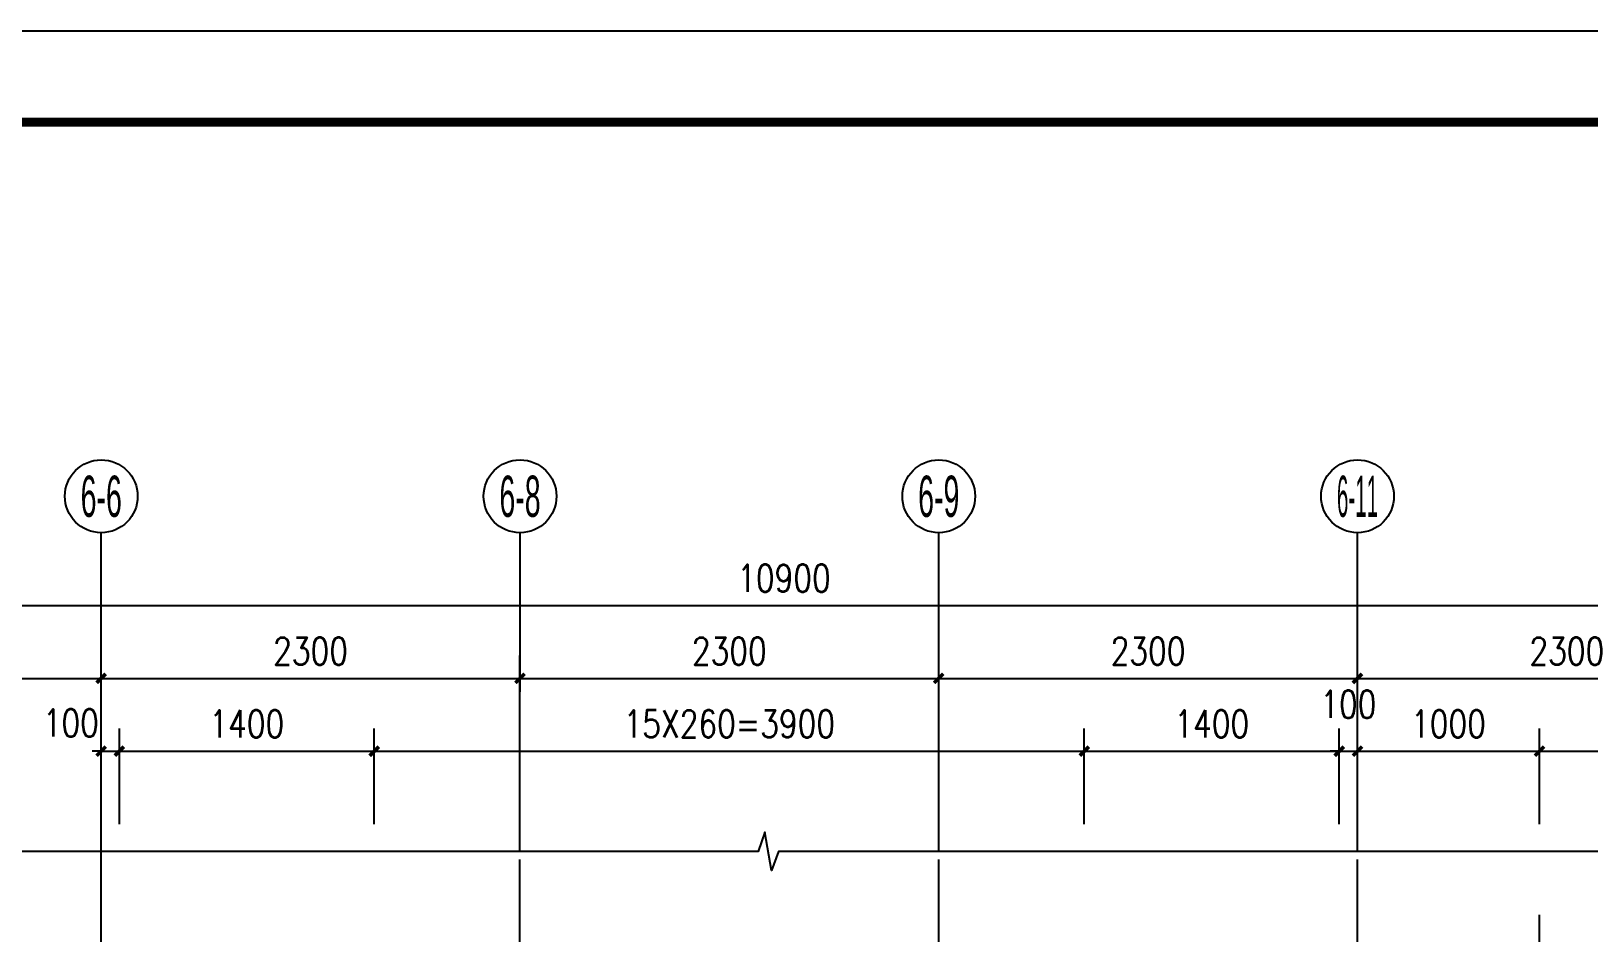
# Model space of a CAD drawing. Extents: x 718358 to 1668613, y -348838 to -159582.
# Drawn here: x 744626 to 753181, y -176233 to -171281 of the extents above; entities that cross this region are included whole.
import ezdxf
from ezdxf.enums import TextEntityAlignment as Align

# ---------------------------------------------------------------- set-up
doc = ezdxf.new("R2010")
doc.units = 0
doc.header["$LTSCALE"] = 1000
doc.linetypes.add('DASH', pattern=[0.35, 0.25, -0.1])
doc.linetypes.add('DOTE', pattern=[2.42, 2, -0.2, 0.02, -0.2])
for name, color, linetype in [('停车位', 5, 'Continuous'), ('建-图框', 4, 'Continuous'), ('建-尺寸', 73, 'Continuous'), ('建-符号', 3, 'Continuous'), ('建-轴标', 3, 'Continuous'), ('建-轴网', 14, 'DOTE')]:
    doc.layers.add(name, color=color, linetype=linetype)
doc.styles.add('_TCH_AXIS', font='gt宽度调整.shx', dxfattribs={"bigfont": 'gt国标汉字.shx'})
doc.styles.add('DIM_FONT', font='SIMPLEX.shx', dxfattribs={"width": 0.8, "bigfont": 'GBCBIG.shx'})
doc.dimstyles.new('DIMN50', dxfattribs={"dimscale": 0.5, "dimtxt": 300, "dimasz": 100, "dimexe": 250, "dimexo": 300, "dimgap": 150, "dimtad": 1, "dimdec": 0, "dimzin": 0, "dimdsep": 46, "dimtxsty": 'DIM_FONT', "dimblk": 'ARCHTICK', "dimcen": 0.09, "dimdle": 1, "dimclrt": 7, "dimazin": 2, "dimtfac": 1, "dimtdec": 0, "dimtix": 1, "dimtmove": 2, "dimatfit": 3, "dimldrblk": 'ARCHTICK', "dimfxl": 1, "dimtolj": 1, "dimtzin": 0, "dimarcsym": 0})

# ---------------------------------------------------------------- blocks, each defined once
blk = doc.blocks.new('_ArchTick')
at = {"color": 0, "linetype": 'ByBlock', "const_width": 0.4}
blk.add_lwpolyline([(-0.5, -0.5), (0.5, 0.5)], dxfattribs=at)
blk = doc.blocks.new('*D1061')
at = {"layer": 'Defpoints', "color": 0, "transparency": 16777216}
for p in [(754210.6, -174435), (743310.4, -175785.2), (754210.6, -175785.2)]:
    blk.add_point(p, dxfattribs=at)
at = {"layer": '建-尺寸', "color": 0, "lineweight": -2, "transparency": 16777216}
for p, q in [((743310.4, -175635.2), (743310.4, -174310)), ((754210.6, -175635.2), (754210.6, -174310)), ((743309.9, -174435), (754211.1, -174435))]:
    blk.add_line(p, q, dxfattribs=at)
at = {"layer": '建-尺寸', "color": 0, "lineweight": -2, "transparency": 16777216, "xscale": 50, "yscale": 50, "zscale": 50, "rotation": 180}
blk.add_blockref('_ArchTick', (743310.4, -174435), dxfattribs=at)
at = {"layer": '建-尺寸', "color": 0, "lineweight": -2, "transparency": 16777216, "xscale": 50, "yscale": 50, "zscale": 50}
blk.add_blockref('_ArchTick', (754210.6, -174435), dxfattribs=at)
at = {"layer": '建-尺寸', "color": 7, "transparency": 16777216, "insert": (748760.5, -174285), "char_height": 150, "attachment_point": 5, "style": 'DIM_FONT'}
blk.add_mtext('\\A1;10900', dxfattribs=at)
blk = doc.blocks.new('*D1062')
at = {"layer": 'Defpoints', "color": 0, "transparency": 16777216}
for p in [(754210.3, -175235), (752910.3, -175785), (754210.3, -175785)]:
    blk.add_point(p, dxfattribs=at)
at = {"layer": '建-尺寸', "color": 0, "lineweight": -2, "transparency": 16777216}
for p, q in [((752910.3, -175635), (752910.3, -175110)), ((754210.3, -175635), (754210.3, -175110)), ((752909.8, -175235), (754210.8, -175235))]:
    blk.add_line(p, q, dxfattribs=at)
at = {"layer": '建-尺寸', "color": 0, "lineweight": -2, "transparency": 16777216, "xscale": 50, "yscale": 50, "zscale": 50, "rotation": 180}
blk.add_blockref('_ArchTick', (752910.3, -175235), dxfattribs=at)
at = {"layer": '建-尺寸', "color": 0, "lineweight": -2, "transparency": 16777216, "xscale": 50, "yscale": 50, "zscale": 50}
blk.add_blockref('_ArchTick', (754210.3, -175235), dxfattribs=at)
at = {"layer": '建-尺寸', "color": 7, "transparency": 16777216, "insert": (753560.3, -175085), "char_height": 150, "attachment_point": 5, "style": 'DIM_FONT'}
blk.add_mtext('\\A1;1300', dxfattribs=at)
blk = doc.blocks.new('*D1063')
at = {"layer": 'Defpoints', "color": 0, "transparency": 16777216}
for p in [(752910.3, -175235), (751910.4, -175785), (752910.3, -175785)]:
    blk.add_point(p, dxfattribs=at)
at = {"layer": '建-尺寸', "color": 0, "lineweight": -2, "transparency": 16777216}
for p, q in [((751910.4, -175635), (751910.4, -175110)), ((752910.3, -175635), (752910.3, -175110)), ((751909.9, -175235), (752910.8, -175235))]:
    blk.add_line(p, q, dxfattribs=at)
at = {"layer": '建-尺寸', "color": 0, "lineweight": -2, "transparency": 16777216, "xscale": 50, "yscale": 50, "zscale": 50, "rotation": 180}
blk.add_blockref('_ArchTick', (751910.4, -175235), dxfattribs=at)
at = {"layer": '建-尺寸', "color": 0, "lineweight": -2, "transparency": 16777216, "xscale": 50, "yscale": 50, "zscale": 50}
blk.add_blockref('_ArchTick', (752910.3, -175235), dxfattribs=at)
at = {"layer": '建-尺寸', "color": 7, "transparency": 16777216, "insert": (752410.3, -175085), "char_height": 150, "attachment_point": 5, "style": 'DIM_FONT'}
blk.add_mtext('\\A1;1000', dxfattribs=at)
blk = doc.blocks.new('*D1064')
at = {"layer": 'Defpoints', "color": 0, "transparency": 16777216}
for p in [(751910.4, -175235), (751810.3, -175785), (751910.4, -175785)]:
    blk.add_point(p, dxfattribs=at)
at = {"layer": '建-尺寸', "color": 0, "lineweight": -2, "transparency": 16777216}
for p, q in [((751810.3, -175635), (751810.3, -175110)), ((751910.4, -175635), (751910.4, -175110)), ((751810.3, -175235), (751760.3, -175235)), ((751810.3, -175235), (751910.4, -175235)), ((751910.4, -175235), (751960.4, -175235))]:
    blk.add_line(p, q, dxfattribs=at)
at = {"layer": '建-尺寸', "color": 0, "lineweight": -2, "transparency": 16777216, "xscale": 50, "yscale": 50, "zscale": 50}
blk.add_blockref('_ArchTick', (751810.3, -175235), dxfattribs=at)
at = {"layer": '建-尺寸', "color": 0, "lineweight": -2, "transparency": 16777216, "xscale": 50, "yscale": 50, "zscale": 50, "rotation": 180}
blk.add_blockref('_ArchTick', (751910.4, -175235), dxfattribs=at)
at = {"layer": '建-尺寸', "color": 7, "transparency": 16777216, "insert": (751860.3, -174977.5), "char_height": 150, "attachment_point": 5, "style": 'DIM_FONT'}
blk.add_mtext('\\A1;100', dxfattribs=at)
blk = doc.blocks.new('*D1065')
at = {"layer": 'Defpoints', "color": 0, "transparency": 16777216}
for p in [(751810.3, -175235), (750410.3, -175785), (751810.3, -175785)]:
    blk.add_point(p, dxfattribs=at)
at = {"layer": '建-尺寸', "color": 0, "lineweight": -2, "transparency": 16777216}
for p, q in [((750410.3, -175635), (750410.3, -175110)), ((751810.3, -175635), (751810.3, -175110)), ((750409.8, -175235), (751810.8, -175235))]:
    blk.add_line(p, q, dxfattribs=at)
at = {"layer": '建-尺寸', "color": 0, "lineweight": -2, "transparency": 16777216, "xscale": 50, "yscale": 50, "zscale": 50, "rotation": 180}
blk.add_blockref('_ArchTick', (750410.3, -175235), dxfattribs=at)
at = {"layer": '建-尺寸', "color": 0, "lineweight": -2, "transparency": 16777216, "xscale": 50, "yscale": 50, "zscale": 50}
blk.add_blockref('_ArchTick', (751810.3, -175235), dxfattribs=at)
at = {"layer": '建-尺寸', "color": 7, "transparency": 16777216, "insert": (751110.3, -175085), "char_height": 150, "attachment_point": 5, "style": 'DIM_FONT'}
blk.add_mtext('\\A1;1400', dxfattribs=at)
blk = doc.blocks.new('*D1066')
at = {"layer": 'Defpoints', "color": 0, "transparency": 16777216}
for p in [(750410.3, -175235), (746510.3, -175785), (750410.3, -175785)]:
    blk.add_point(p, dxfattribs=at)
at = {"layer": '建-尺寸', "color": 0, "lineweight": -2, "transparency": 16777216}
for p, q in [((746510.3, -175635), (746510.3, -175110)), ((750410.3, -175635), (750410.3, -175110)), ((746509.8, -175235), (750410.8, -175235))]:
    blk.add_line(p, q, dxfattribs=at)
at = {"layer": '建-尺寸', "color": 0, "lineweight": -2, "transparency": 16777216, "xscale": 50, "yscale": 50, "zscale": 50, "rotation": 180}
blk.add_blockref('_ArchTick', (746510.3, -175235), dxfattribs=at)
at = {"layer": '建-尺寸', "color": 0, "lineweight": -2, "transparency": 16777216, "xscale": 50, "yscale": 50, "zscale": 50}
blk.add_blockref('_ArchTick', (750410.3, -175235), dxfattribs=at)
at = {"layer": '建-尺寸', "color": 7, "transparency": 16777216, "insert": (748460.3, -175085), "char_height": 150, "attachment_point": 5, "style": 'DIM_FONT'}
blk.add_mtext('\\A1;15X260=3900', dxfattribs=at)
blk = doc.blocks.new('*D1067')
at = {"layer": 'Defpoints', "color": 0, "transparency": 16777216}
for p in [(746510.3, -175235), (745110.3, -175785), (746510.3, -175785)]:
    blk.add_point(p, dxfattribs=at)
at = {"layer": '建-尺寸', "color": 0, "lineweight": -2, "transparency": 16777216}
for p, q in [((745110.3, -175635), (745110.3, -175110)), ((746510.3, -175635), (746510.3, -175110)), ((745109.8, -175235), (746510.8, -175235))]:
    blk.add_line(p, q, dxfattribs=at)
at = {"layer": '建-尺寸', "color": 0, "lineweight": -2, "transparency": 16777216, "xscale": 50, "yscale": 50, "zscale": 50, "rotation": 180}
blk.add_blockref('_ArchTick', (745110.3, -175235), dxfattribs=at)
at = {"layer": '建-尺寸', "color": 0, "lineweight": -2, "transparency": 16777216, "xscale": 50, "yscale": 50, "zscale": 50}
blk.add_blockref('_ArchTick', (746510.3, -175235), dxfattribs=at)
at = {"layer": '建-尺寸', "color": 7, "transparency": 16777216, "insert": (745810.3, -175085), "char_height": 150, "attachment_point": 5, "style": 'DIM_FONT'}
blk.add_mtext('\\A1;1400', dxfattribs=at)
blk = doc.blocks.new('*D1068')
at = {"layer": 'Defpoints', "color": 0, "transparency": 16777216}
for p in [(745110.3, -175235), (745010.3, -175785), (745110.3, -175785)]:
    blk.add_point(p, dxfattribs=at)
at = {"layer": '建-尺寸', "color": 0, "lineweight": -2, "transparency": 16777216}
for p, q in [((745010.3, -175635), (745010.3, -175110)), ((745110.3, -175635), (745110.3, -175110)), ((745010.3, -175235), (744960.3, -175235)), ((745010.3, -175235), (745110.3, -175235)), ((745110.3, -175235), (745160.3, -175235))]:
    blk.add_line(p, q, dxfattribs=at)
at = {"layer": '建-尺寸', "color": 0, "lineweight": -2, "transparency": 16777216, "xscale": 50, "yscale": 50, "zscale": 50}
blk.add_blockref('_ArchTick', (745010.3, -175235), dxfattribs=at)
at = {"layer": '建-尺寸', "color": 0, "lineweight": -2, "transparency": 16777216, "xscale": 50, "yscale": 50, "zscale": 50, "rotation": 180}
blk.add_blockref('_ArchTick', (745110.3, -175235), dxfattribs=at)
at = {"layer": '建-尺寸', "color": 7, "transparency": 16777216, "insert": (744843.7, -175080), "char_height": 150, "attachment_point": 5, "style": 'DIM_FONT'}
blk.add_mtext('\\A1;100', dxfattribs=at)
blk = doc.blocks.new('*D1069')
at = {"layer": 'Defpoints', "color": 0, "transparency": 16777216}
for p in [(754210.3, -174835), (751910.4, -175785), (754210.3, -175785)]:
    blk.add_point(p, dxfattribs=at)
at = {"layer": '建-尺寸', "color": 0, "lineweight": -2, "transparency": 16777216}
for p, q in [((751910.4, -175635), (751910.4, -174710)), ((754210.3, -175635), (754210.3, -174710)), ((751909.9, -174835), (754210.8, -174835))]:
    blk.add_line(p, q, dxfattribs=at)
at = {"layer": '建-尺寸', "color": 0, "lineweight": -2, "transparency": 16777216, "xscale": 50, "yscale": 50, "zscale": 50, "rotation": 180}
blk.add_blockref('_ArchTick', (751910.4, -174835), dxfattribs=at)
at = {"layer": '建-尺寸', "color": 0, "lineweight": -2, "transparency": 16777216, "xscale": 50, "yscale": 50, "zscale": 50}
blk.add_blockref('_ArchTick', (754210.3, -174835), dxfattribs=at)
at = {"layer": '建-尺寸', "color": 7, "transparency": 16777216, "insert": (753060.4, -174685), "char_height": 150, "attachment_point": 5, "style": 'DIM_FONT'}
blk.add_mtext('\\A1;2300', dxfattribs=at)
blk = doc.blocks.new('*D1070')
at = {"layer": 'Defpoints', "color": 0, "transparency": 16777216}
for p in [(751910.4, -174835), (749610.4, -175785), (751910.4, -175785)]:
    blk.add_point(p, dxfattribs=at)
at = {"layer": '建-尺寸', "color": 0, "lineweight": -2, "transparency": 16777216}
for p, q in [((749610.4, -175635), (749610.4, -174710)), ((751910.4, -175635), (751910.4, -174710)), ((749609.9, -174835), (751910.9, -174835))]:
    blk.add_line(p, q, dxfattribs=at)
at = {"layer": '建-尺寸', "color": 0, "lineweight": -2, "transparency": 16777216, "xscale": 50, "yscale": 50, "zscale": 50, "rotation": 180}
blk.add_blockref('_ArchTick', (749610.4, -174835), dxfattribs=at)
at = {"layer": '建-尺寸', "color": 0, "lineweight": -2, "transparency": 16777216, "xscale": 50, "yscale": 50, "zscale": 50}
blk.add_blockref('_ArchTick', (751910.4, -174835), dxfattribs=at)
at = {"layer": '建-尺寸', "color": 7, "transparency": 16777216, "insert": (750760.4, -174685), "char_height": 150, "attachment_point": 5, "style": 'DIM_FONT'}
blk.add_mtext('\\A1;2300', dxfattribs=at)
blk = doc.blocks.new('*D1071')
at = {"layer": 'Defpoints', "color": 0, "transparency": 16777216}
for p in [(749610.4, -174835), (747310.4, -175785), (749610.4, -175785)]:
    blk.add_point(p, dxfattribs=at)
at = {"layer": '建-尺寸', "color": 0, "lineweight": -2, "transparency": 16777216}
for p, q in [((747310.4, -175635), (747310.4, -174710)), ((749610.4, -175635), (749610.4, -174710)), ((747309.9, -174835), (749610.9, -174835))]:
    blk.add_line(p, q, dxfattribs=at)
at = {"layer": '建-尺寸', "color": 0, "lineweight": -2, "transparency": 16777216, "xscale": 50, "yscale": 50, "zscale": 50, "rotation": 180}
blk.add_blockref('_ArchTick', (747310.4, -174835), dxfattribs=at)
at = {"layer": '建-尺寸', "color": 0, "lineweight": -2, "transparency": 16777216, "xscale": 50, "yscale": 50, "zscale": 50}
blk.add_blockref('_ArchTick', (749610.4, -174835), dxfattribs=at)
at = {"layer": '建-尺寸', "color": 7, "transparency": 16777216, "insert": (748460.4, -174685), "char_height": 150, "attachment_point": 5, "style": 'DIM_FONT'}
blk.add_mtext('\\A1;2300', dxfattribs=at)
blk = doc.blocks.new('*D1072')
at = {"layer": 'Defpoints', "color": 0, "transparency": 16777216}
for p in [(747310.4, -174835), (745010.3, -175785), (747310.4, -175785)]:
    blk.add_point(p, dxfattribs=at)
at = {"layer": '建-尺寸', "color": 0, "lineweight": -2, "transparency": 16777216}
for p, q in [((745010.3, -175635), (745010.3, -174710)), ((747310.4, -175635), (747310.4, -174710)), ((745009.8, -174835), (747310.9, -174835))]:
    blk.add_line(p, q, dxfattribs=at)
at = {"layer": '建-尺寸', "color": 0, "lineweight": -2, "transparency": 16777216, "xscale": 50, "yscale": 50, "zscale": 50, "rotation": 180}
blk.add_blockref('_ArchTick', (745010.3, -174835), dxfattribs=at)
at = {"layer": '建-尺寸', "color": 0, "lineweight": -2, "transparency": 16777216, "xscale": 50, "yscale": 50, "zscale": 50}
blk.add_blockref('_ArchTick', (747310.4, -174835), dxfattribs=at)
at = {"layer": '建-尺寸', "color": 7, "transparency": 16777216, "insert": (746160.4, -174685), "char_height": 150, "attachment_point": 5, "style": 'DIM_FONT'}
blk.add_mtext('\\A1;2300', dxfattribs=at)
blk = doc.blocks.new('*D1073')
at = {"layer": 'Defpoints', "color": 0, "transparency": 16777216}
for p in [(745010.3, -174835), (743310.3, -175785), (745010.3, -175785)]:
    blk.add_point(p, dxfattribs=at)
at = {"layer": '建-尺寸', "color": 0, "lineweight": -2, "transparency": 16777216}
for p, q in [((743310.3, -175635), (743310.3, -174710)), ((745010.3, -175635), (745010.3, -174710)), ((743309.8, -174835), (745010.8, -174835))]:
    blk.add_line(p, q, dxfattribs=at)
at = {"layer": '建-尺寸', "color": 0, "lineweight": -2, "transparency": 16777216, "xscale": 50, "yscale": 50, "zscale": 50, "rotation": 180}
blk.add_blockref('_ArchTick', (743310.3, -174835), dxfattribs=at)
at = {"layer": '建-尺寸', "color": 0, "lineweight": -2, "transparency": 16777216, "xscale": 50, "yscale": 50, "zscale": 50}
blk.add_blockref('_ArchTick', (745010.3, -174835), dxfattribs=at)
at = {"layer": '建-尺寸', "color": 7, "transparency": 16777216, "insert": (744160.3, -174685), "char_height": 150, "attachment_point": 5, "style": 'DIM_FONT'}
blk.add_mtext('\\A1;1700', dxfattribs=at)

msp = doc.modelspace()

# ---------------------------------------------------------------- linework, layer by layer
at = {"layer": '停车位', "linetype": 'DASH'}
msp.add_lwpolyline([(745010, -176192.7), (745010, -175785.2)], dxfattribs=at)
at = {"layer": '建-图框'}
msp.add_lwpolyline([(718358.1, -200980.7), (760408.1, -200980.7), (760408.1, -171280.7), (718358.1, -171280.7)], close=True, dxfattribs=at)
at = {"layer": '建-图框', "const_width": 50}
msp.add_lwpolyline([(719608.1, -200480.7), (759908.1, -200480.7), (759908.1, -171780.7), (719608.1, -171780.7)], close=True, dxfattribs=at)
at = {"layer": '建-符号'}
msp.add_lwpolyline([(755142.5, -175785.2), (748731.2, -175785.2), (748692.9, -175890.2), (748655.9, -175680.2), (748618.7, -175785.2), (742207.3, -175785.2)], dxfattribs=at)
at = {"layer": '建-轴标'}
for p, q in [((745010.3, -175785.2), (745010.8, -174035)), ((747310.3, -175785.2), (747310.8, -174035)), ((749610.3, -175785.2), (749610.8, -174035)), ((751910.3, -175785.2), (751910.8, -174035))]:
    msp.add_line(p, q, dxfattribs=at)
for centre in [(745010.8, -173835), (747310.8, -173835), (749610.8, -173835), (751910.8, -173835)]:
    msp.add_circle(centre, 200, dxfattribs=at)
at = {"layer": '建-轴网'}
for p, q in [((745010.3, -182670), (745010.3, -175785.2)), ((747310.3, -182670), (747310.3, -175785.2)), ((749610.3, -182670), (749610.3, -175785.2)), ((751910.3, -182670), (751910.3, -175785.2)), ((752910.3, -177778.1), (752910.3, -176133))]:
    msp.add_line(p, q, dxfattribs=at)

# ---------------------------------------------------------------- texts
at = {"layer": '建-轴标', "style": '_TCH_AXIS'}
for s, width, p, p2 in [('6-6', 0.355932, (744897.7, -173948.1), (745124, -173948.1)), ('6-8', 0.35, (747197.7, -173948.1), (747424, -173948.1)), ('6-9', 0.355932, (749497.7, -173948.1), (749724, -173948.1)), ('6-11', 0.313433, (751797.7, -173948.1), (752024, -173948.1))]:
    msp.add_text(s, height=226.27, dxfattribs=dict(at, width=width)).set_placement(p, p2, align=Align.FIT)

# ---------------------------------------------------------------- dimensions: what is measured, and where the dimension line sits
at = {"layer": '建-尺寸'}
for p1, p2, distance, picture, middle in [((743310.4, -175785.2), (754210.6, -175785.2), 1350.2, '*D1061', (748760.5, -174285)), ((743310.3, -175785), (745010.3, -175785), 950, '*D1073', (744160.3, -174685)), ((745010.3, -175785), (747310.4, -175785), 950, '*D1072', (746160.4, -174685)), ((747310.4, -175785), (749610.4, -175785), 950, '*D1071', (748460.4, -174685)), ((749610.4, -175785), (751910.4, -175785), 950, '*D1070', (750760.4, -174685)), ((751910.4, -175785), (754210.3, -175785), 950, '*D1069', (753060.4, -174685)), ((745110.3, -175785), (746510.3, -175785), 550, '*D1067', (745810.3, -175085)), ((750410.3, -175785), (751810.3, -175785), 550, '*D1065', (751110.3, -175085)), ((751910.4, -175785), (752910.3, -175785), 550, '*D1063', (752410.3, -175085)), ((752910.3, -175785), (754210.3, -175785), 550, '*D1062', (753560.3, -175085))]:
    dim = msp.add_aligned_dim(p1=p1, p2=p2, distance=distance, dimstyle='DIMN50', dxfattribs=at)
    dim.commit()
    dim.dimension.update_dxf_attribs({"geometry": picture, "text_midpoint": middle})
for base, p1, p2, picture, middle in [((751910.4, -175235), (751810.3, -175785), (751910.4, -175785), '*D1064', (751860.3, -174977.5)), ((745110.3, -175235), (745010.3, -175785), (745110.3, -175785), '*D1068', (744843.7, -175080))]:
    dim = msp.add_linear_dim(base=base, p1=p1, p2=p2, angle=0, dimstyle='DIMN50', dxfattribs=at)
    dim.commit()
    dim.dimension.update_dxf_attribs({"geometry": picture, "text_midpoint": middle, "dimtype": 161})
dim = msp.add_aligned_dim(p1=(746510.3, -175785), p2=(750410.3, -175785), distance=550, text='15X260=3900', dimstyle='DIMN50', dxfattribs=at)
dim.commit()
dim.dimension.update_dxf_attribs({"geometry": '*D1066', "text_midpoint": (748460.3, -175085)})

doc.saveas('drawing.dxf')
